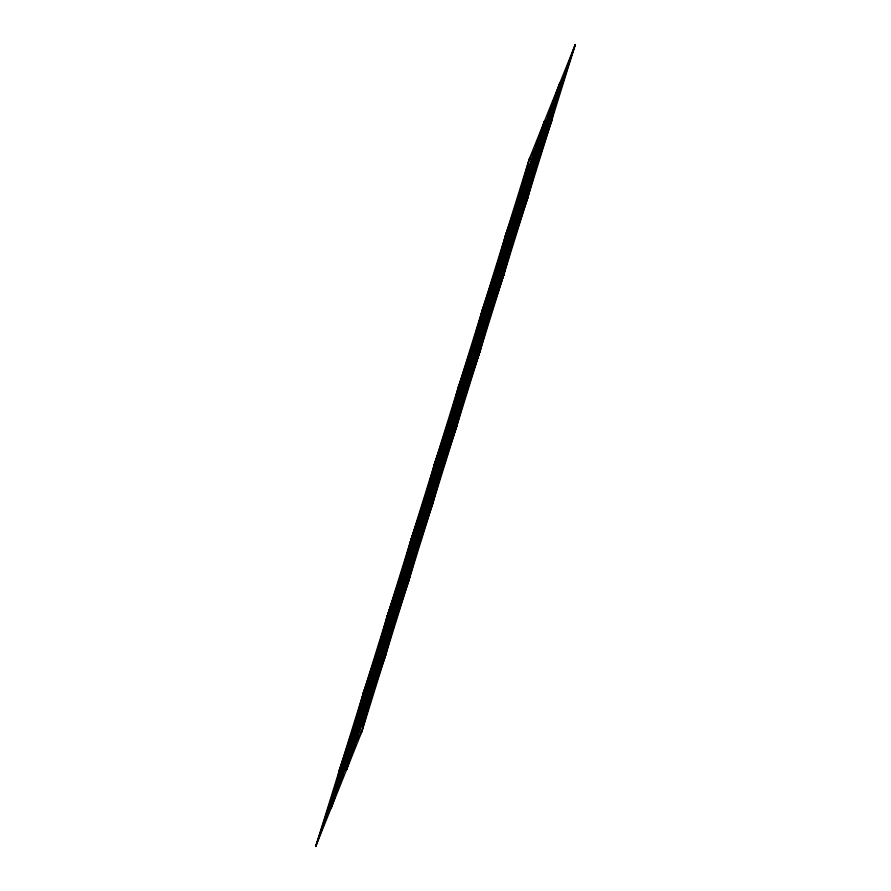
<?xml version="1.0" encoding="UTF-8"?>
<svg xmlns="http://www.w3.org/2000/svg" width="891" height="891" viewBox="0 0 891 891"><rect width="100%" height="100%" fill="white"/><g stroke="black" fill="none" stroke-linecap="round" stroke-linejoin="round"><path stroke-width="1.34" d="M432.948 502.747L363.149 693.721L346.421 770.047L339.426 770.08L331.062 808.248L385.502 655.486L481.775 311.883L544.579 120.953L551.574 120.92L559.938 82.752L505.498 235.514L409.225 579.117L346.421 770.047L410.606 540.982L536.215 159.121L529.232 159.155L315.704 846.45L361.768 731.845L575.296 44.55L529.232 159.155L432.948 502.747L370.144 693.688L315.704 846.45L504.117 273.648L536.215 159.121L481.775 311.883L456.671 426.388L331.062 808.248L363.149 693.721L551.574 120.92L529.232 159.155L504.117 273.648L386.883 617.352L354.785 731.879L361.768 731.845L458.052 388.253L520.856 197.312L575.296 44.55L386.883 617.352L361.768 731.845L339.426 770.08L527.851 197.279L559.938 82.752L481.775 311.883L488.769 311.85L434.329 464.612L370.144 693.688L363.149 693.721L480.394 350.018L544.579 120.953L527.851 197.279L410.606 540.982L385.502 655.486L346.421 770.047L559.938 82.752L434.329 464.612L409.225 579.117L331.062 808.248L544.579 120.953L505.498 235.514L480.394 350.018L354.785 731.879L409.225 579.117L402.231 579.15L456.671 426.388L520.856 197.312L527.851 197.279L473.411 350.052L480.394 350.018L425.965 502.78L432.948 502.747L458.052 388.253L575.296 44.55L505.498 235.514L512.492 235.48L458.052 388.253L465.035 388.22L410.606 540.982L417.589 540.948L363.149 693.721L385.502 655.486L378.508 655.52L432.948 502.747L410.606 540.982L480.394 350.018L458.052 388.253L527.851 197.279L505.498 235.514L551.574 120.92L434.329 464.612L441.312 464.579L386.883 617.352L393.867 617.318L339.426 770.08L385.502 655.486L315.704 846.45L432.948 502.747L386.883 617.352L409.225 579.117L339.426 770.08L456.671 426.388L449.688 426.421L504.117 273.648L497.133 273.682L551.574 120.92L481.775 311.883L504.117 273.648L434.329 464.612L456.671 426.388L386.883 617.352M481.775 311.883L527.851 197.279M458.052 388.253L504.117 273.648M434.329 464.612L480.394 350.018M410.606 540.982L456.671 426.388M363.149 693.721L409.225 579.117"/></g></svg>
